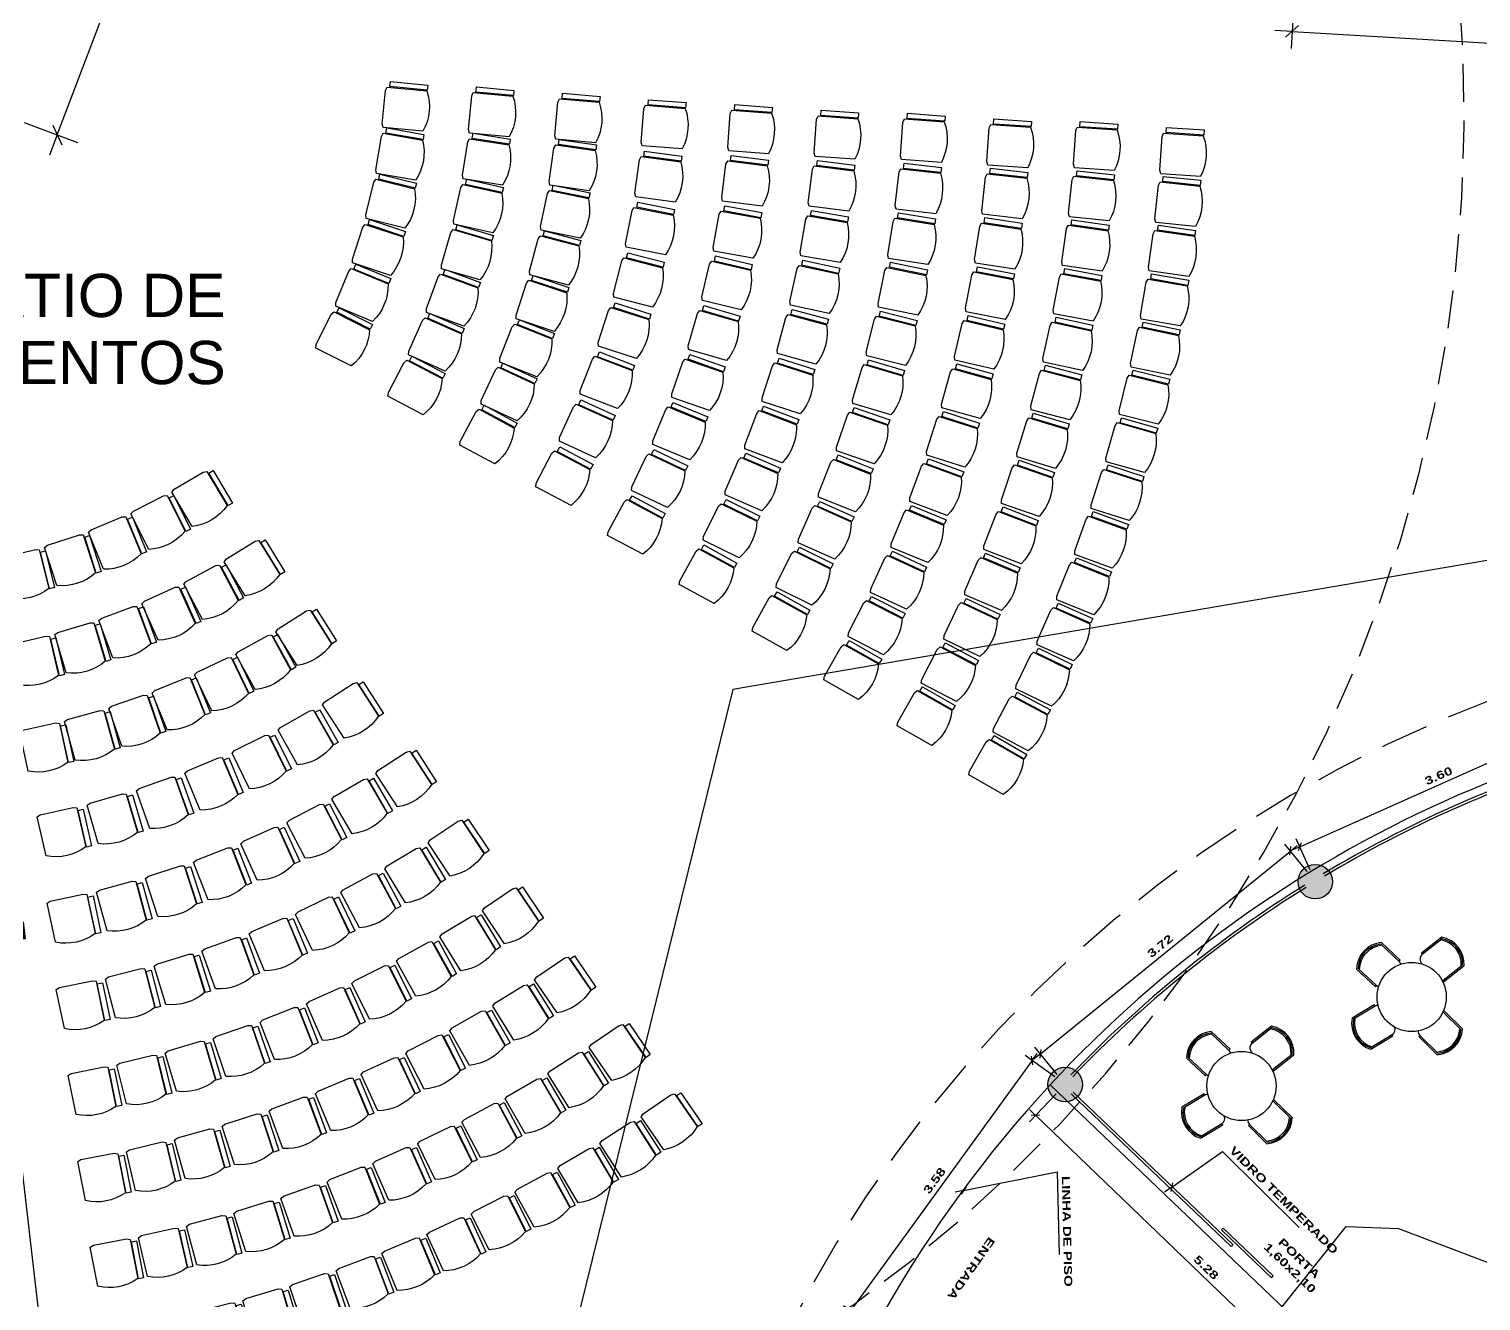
# Model space of a CAD drawing. Extents: x 346 to 515, y 162 to 297.
# Drawn here: x 457.56 to 474.35, y 228.92 to 243.62 of the extents above; entities that cross this region are included whole.
import ezdxf
from ezdxf.xclip import XClip

# ---------------------------------------------------------------- set-up
doc = ezdxf.new("R2010")
doc.units = 0
doc.header["$LTSCALE"] = 35
doc.header["$XCLIPFRAME"] = 2
doc.linetypes.add('HIDDEN', pattern=[0.375, 0.25, -0.125])
doc.linetypes.add('HIDDEN2', pattern=[4.7625, 3.175, -1.5875])
doc.layers.get('0').update_dxf_attribs({"linetype": 'CONTINUOUS'})
doc.layers.get('DEFPOINTS').update_dxf_attribs({"color": 2, "linetype": 'CONTINUOUS'})
for name, color, linetype in [('ACHURIAS', 1, 'CONTINUOUS'), ('COBERTURA', 13, 'HIDDEN2'), ('COTA', 13, 'CONTINUOUS'), ('COTAS_100', 13, 'CONTINUOUS'), ('COTAS_125', 13, 'CONTINUOUS'), ('COTAS_50', 13, 'CONTINUOUS'), ('HACHURA', 13, 'CONTINUOUS'), ('LINVISTA', 13, 'CONTINUOUS'), ('LPISO', 234, 'CONTINUOUS'), ('MOBIL', 7, 'CONTINUOUS'), ('MOBIL_I', 10, 'CONTINUOUS'), ('PAREDEVISTA', 1, 'CONTINUOUS'), ('TEXTO', 2, 'CONTINUOUS'), ('VIDRO', 5, 'CONTINUOUS')]:
    doc.layers.add(name, color=color, linetype=linetype)
doc.styles.add('ARIAL', font='arial.ttf')
doc.styles.add('REGUA60', font='cityb___.ttf', dxfattribs={"width": 1.4})
doc.dimstyles.get("Standard").update_dxf_attribs({"dimtxt": 0.18, "dimasz": 0.18, "dimexe": 0.18, "dimexo": 0.0625, "dimgap": 0.09, "dimtad": 0, "dimtih": 1, "dimtoh": 1, "dimdec": 4, "dimzin": 0, "dimdsep": 46, "dimtxsty": 'Standard', "dimcen": 0.09, "dimadec": 0, "dimazin": 0, "dimtfac": 1, "dimtdec": 4, "dimtofl": 0, "dimtmove": 0, "dimatfit": 3, "dimfxl": 1, "dimtolj": 1, "dimtzin": 0, "dimarcsym": 0})

# ---------------------------------------------------------------- blocks, each defined once
blk = doc.blocks.new('COTATR')
at = {"color": 6}
blk.add_line((-71, -71), (71, 71), dxfattribs=at)
at = {"color": 0, "linetype": 'ByBlock'}
blk.add_line((0, 0), (200, 0), dxfattribs=at)
blk = doc.blocks.new('*D62')
at = {"color": 0, "linetype": 'ByBlock'}
for p, q in [((460.718, 249.004), (460.452, 248.613)), ((456.4, 242.473), (456.4, 242.873)), ((456.2, 242.673), (456.6, 242.673))]:
    blk.add_line(p, q, dxfattribs=at)
at = {"layer": 'DEFPOINTS', "color": 0, "linetype": 'ByBlock'}
for p in [(460.452, 248.613), (456.4, 242.673)]:
    blk.add_point(p, dxfattribs=at)
at = {"color": 0, "linetype": 'ByBlock', "xscale": 0.0005, "yscale": 0.0005, "zscale": 0.0005, "rotation": 235.7008381619773}
blk.add_blockref('COTATR', (460.452, 248.613), dxfattribs=at)
at = {"color": 2, "linetype": 'ByBlock', "insert": (460.521, 248.884), "char_height": 0.0925, "attachment_point": 5, "rotation": 55.7008, "style": 'REGUA60'}
blk.add_mtext('\\A1;R7.19', dxfattribs=at)
blk = doc.blocks.new('*D74')
at = {"color": 0, "linetype": 'ByBlock'}
for p, q in [((460.851, 249.585), (460.564, 249.139)), ((456.4, 242.473), (456.4, 242.873)), ((456.2, 242.673), (456.6, 242.673))]:
    blk.add_line(p, q, dxfattribs=at)
at = {"layer": 'DEFPOINTS', "color": 0, "linetype": 'ByBlock'}
for p in [(460.564, 249.139), (456.4, 242.673)]:
    blk.add_point(p, dxfattribs=at)
at = {"color": 0, "linetype": 'ByBlock', "xscale": 0.0005, "yscale": 0.0005, "zscale": 0.0005, "rotation": 237.219408204225}
blk.add_blockref('COTATR', (460.564, 249.139), dxfattribs=at)
at = {"color": 2, "linetype": 'ByBlock', "insert": (460.641, 249.434), "char_height": 0.0925, "attachment_point": 5, "rotation": 57.2194, "style": 'REGUA60'}
blk.add_mtext('\\A1;R7.69', dxfattribs=at)
blk = doc.blocks.new('*D88')
at = {"color": 0, "linetype": 'ByBlock'}
for p, q in [((456.027, 242.63), (455.071, 242.519)), ((455.32, 242.546), (457.277, 225.662)), ((457.985, 225.743), (457.029, 225.632))]:
    blk.add_line(p, q, dxfattribs=at)
at = {"layer": 'DEFPOINTS', "color": 0, "linetype": 'ByBlock'}
for p in [(456.4, 242.673), (457.277, 225.661), (458.357, 225.786)]:
    blk.add_point(p, dxfattribs=at)
at = {"color": 0, "linetype": 'ByBlock', "xscale": 0.00125, "yscale": 0.00125, "zscale": 0.00125}
for p, rotation in [((455.319, 242.548), 96.61215025799608), ((457.277, 225.661), 276.6121502579961)]:
    blk.add_blockref('COTATR', p, dxfattribs=dict(at, rotation=rotation))
at = {"color": 2, "linetype": 'ByBlock', "insert": (456.631, 233.309), "char_height": 0.2313, "attachment_point": 5, "rotation": 276.6122, "style": 'REGUA60'}
blk.add_mtext('\\A1;17', dxfattribs=at)
blk = doc.blocks.new('*D90')
at = {"color": 0, "linetype": 'ByBlock'}
for p, q in [((459.478, 249.731), (460.094, 249.497)), ((457.133, 242.396), (459.86, 249.584)), ((456.75, 242.54), (457.367, 242.306))]:
    blk.add_line(p, q, dxfattribs=at)
at = {"layer": 'DEFPOINTS', "color": 0, "linetype": 'ByBlock'}
for p in [(459.127, 249.864), (459.86, 249.586), (456.4, 242.673)]:
    blk.add_point(p, dxfattribs=at)
at = {"color": 0, "linetype": 'ByBlock', "xscale": 0.00125, "yscale": 0.00125, "zscale": 0.00125}
for p, rotation in [((459.86, 249.586), 69.2274831757424), ((457.133, 242.395), 249.2274831757424)]:
    blk.add_blockref('COTATR', p, dxfattribs=dict(at, rotation=rotation))
at = {"color": 2, "linetype": 'ByBlock', "insert": (458.274, 246.075), "char_height": 0.23125, "attachment_point": 5, "rotation": 69.2275, "style": 'REGUA60'}
blk.add_mtext('\\A1;R   7.69', dxfattribs=at)
blk = doc.blocks.new('*D95')
at = {"color": 0, "linetype": 'ByBlock'}
for p, q in [((471.43, 243.915), (471.399, 243.392)), ((471.411, 243.592), (483.49, 242.877)), ((483.51, 243.2), (483.479, 242.677))]:
    blk.add_line(p, q, dxfattribs=at)
at = {"layer": 'DEFPOINTS', "color": 0, "linetype": 'ByBlock'}
for p in [(471.447, 244.215), (483.528, 243.5), (483.491, 242.877)]:
    blk.add_point(p, dxfattribs=at)
at = {"color": 0, "linetype": 'ByBlock', "xscale": 0.001, "yscale": 0.001, "zscale": 0.001}
for p, rotation in [((471.41, 243.592), 176.6132547087427), ((483.491, 242.877), 356.6132547087427)]:
    blk.add_blockref('COTATR', p, dxfattribs=dict(at, rotation=rotation))
at = {"color": 2, "linetype": 'ByBlock', "insert": (477.462, 243.425), "char_height": 0.185, "attachment_point": 5, "rotation": 356.6133, "style": 'REGUA60'}
blk.add_mtext('\\A1;12.1', dxfattribs=at)
blk = doc.blocks.new('MEAB___2')
at = {"color": 0}
blk.add_lwpolyline([(23.5, 45.9, 0.212503), (-23.5, 45.9), (-23.5, -0.2), (-19.5, -1.7), (19.5, -1.7), (23.5, -0.2)], format="xyb", close=True, dxfattribs=at)
blk = doc.blocks.new('MEBRACO2')
at = {"color": 0}
blk.add_lwpolyline([(3, 15.5), (-3, 15.5), (-3, -28), (3, -28)], close=True, dxfattribs=at)
blk = doc.blocks.new('A$C085752EA')
at = {"color": 0, "xscale": 0.01, "yscale": 0.01, "zscale": 0.01, "rotation": 157.2077951428656}
for name, p in [('MEBRACO2', (0.088, 0.335)), ('MEAB___2', (0.459, 0.514))]:
    blk.add_blockref(name, p, dxfattribs=at)
blk = doc.blocks.new('A$C20F6589B')
at = {"layer": 'MOBIL_I'}
for p, q in [((0.5, 1.049), (0.318, 1.277)), ((0.514, 1.06), (0.327, 1.294)), ((1.057, 1.282), (0.849, 1.067)), ((1.064, 1.263), (0.862, 1.054)), ((0, 1.034), (0.186, 0.8)), ((0.019, 1.039), (0.2, 0.811)), ((0.5, 1.049), (0.514, 1.06)), ((0.849, 1.067), (0.862, 1.054)), ((1.137, 0.788), (1.339, 0.997)), ((1.149, 0.776), (1.358, 0.991)), ((0.186, 0.8), (0.2, 0.811)), ((0.296, 0.8), (0.312, 0.813)), ((1.137, 0.788), (1.149, 0.776)), ((0.27, 0.557), (0.067, 0.337)), ((0.283, 0.544), (0.086, 0.331)), ((0.283, 0.544), (0.27, 0.557)), ((1.144, 0.479), (1.129, 0.469)), ((1.281, 0.221), (1.129, 0.469)), ((1.3, 0.223), (1.144, 0.479)), ((0.367, 0.071), (0.564, 0.285)), ((0.374, 0.053), (0.577, 0.273)), ((0.577, 0.273), (0.564, 0.285)), ((0.802, 0.269), (0.787, 0.26)), ((0.787, 0.26), (0.944, 0.005)), ((0.802, 0.269), (0.955, 0.021))]:
    blk.add_line(p, q, dxfattribs=at)
blk.add_circle((0.693, 0.692), 0.4, dxfattribs=at)
for centre, radius, start, end in [((0.309, 0.981), 0.314, 86.7011, 170.2761), ((0.302, 0.99), 0.287, 86.6895, 170.2877), ((0.313, 0.976), 0.287, 86.6895, 170.2877), ((1.041, 0.964), 0.287, 4.1207, 87.719), ((1.045, 0.968), 0.314, 4.1324, 87.7073), ((1.053, 0.977), 0.287, 4.1207, 87.719), ((0.446, 1.006), 0.068, 33.1213, 38.4886), ((0.911, 1.007), 0.068, 135.9199, 136.0844), ((0.253, 0.853), 0.068, 218.4886, 308.4886), ((1.088, 0.836), 0.068, 268.2889, 315.9199), ((0.333, 0.498), 0.068, 106.318, 137.2423), ((0.379, 0.367), 0.314, 185.4549, 269.0298), ((0.383, 0.371), 0.287, 185.4432, 269.0415), ((1.071, 0.434), 0.068, 31.5012, 115.2921), ((0.371, 0.358), 0.287, 185.4432, 269.0415), ((0.514, 0.331), 0.068, 317.2423, 340.6087), ((0.86, 0.305), 0.068, 180.6976, 211.5012), ((1, 0.314), 0.314, 259.7137, 343.2886), ((0.997, 0.319), 0.287, 259.702, 343.3003), ((1.006, 0.304), 0.287, 259.702, 343.3003)]:
    blk.add_arc(centre, radius, start, end, dxfattribs=at)
blk = doc.blocks.new('*D133')
at = {"color": 0, "linetype": 'ByBlock'}
for p, q in [((469.44, 231.312), (469.132, 230.991)), ((473.01, 227.409), (469.202, 231.063)), ((473.249, 227.658), (472.941, 227.337))]:
    blk.add_line(p, q, dxfattribs=at)
at = {"layer": 'DEFPOINTS', "color": 0, "linetype": 'ByBlock'}
for p in [(469.543, 231.42), (469.201, 231.064), (473.353, 227.766)]:
    blk.add_point(p, dxfattribs=at)
at = {"color": 0, "linetype": 'ByBlock', "xscale": 0.0005, "yscale": 0.0005, "zscale": 0.0005}
for p, rotation in [((469.201, 231.064), 136.1870887095033), ((473.01, 227.409), 316.1870887095034)]:
    blk.add_blockref('COTATR', p, dxfattribs=dict(at, rotation=rotation))
at = {"color": 2, "linetype": 'ByBlock', "insert": (471.173, 229.306), "char_height": 0.0925, "attachment_point": 5, "rotation": 316.1871, "style": 'REGUA60'}
blk.add_mtext('\\A1;5.28', dxfattribs=at)
blk = doc.blocks.new('*D134')
at = {"color": 0, "linetype": 'ByBlock'}
for p, q in [((469.16, 231.698), (467.06, 228.806)), ((469.422, 231.508), (469.08, 231.757)), ((467.321, 228.615), (466.979, 228.864))]:
    blk.add_line(p, q, dxfattribs=at)
at = {"layer": 'DEFPOINTS', "color": 0, "linetype": 'ByBlock'}
for p in [(469.543, 231.42), (467.06, 228.805), (467.443, 228.527)]:
    blk.add_point(p, dxfattribs=at)
at = {"color": 0, "linetype": 'ByBlock', "xscale": 0.0005, "yscale": 0.0005, "zscale": 0.0005}
for p, rotation in [((469.161, 231.698), 54.01371691786153), ((467.06, 228.805), 234.0137169178615)]:
    blk.add_blockref('COTATR', p, dxfattribs=dict(at, rotation=rotation))
at = {"color": 2, "linetype": 'ByBlock', "insert": (468.032, 230.309), "char_height": 0.0925, "attachment_point": 5, "rotation": 54.0137, "style": 'REGUA60'}
blk.add_mtext('\\A1;3.58', dxfattribs=at)
blk = doc.blocks.new('*D141')
at = {"color": 0, "linetype": 'ByBlock'}
for p, q in [((472.34, 233.881), (472.084, 234.197)), ((469.256, 231.776), (472.147, 234.119)), ((469.449, 231.537), (469.193, 231.853))]:
    blk.add_line(p, q, dxfattribs=at)
at = {"layer": 'DEFPOINTS', "color": 0, "linetype": 'ByBlock'}
for p in [(472.147, 234.12), (472.435, 233.765), (469.543, 231.42)]:
    blk.add_point(p, dxfattribs=at)
at = {"color": 0, "linetype": 'ByBlock', "xscale": 0.0005, "yscale": 0.0005, "zscale": 0.0005}
for p, rotation in [((472.147, 234.12), 39.03766433842343), ((469.256, 231.775), 219.0376643384234)]:
    blk.add_blockref('COTATR', p, dxfattribs=dict(at, rotation=rotation))
at = {"color": 2, "linetype": 'ByBlock', "insert": (470.641, 233.021), "char_height": 0.0925, "attachment_point": 5, "rotation": 39.0377, "style": 'REGUA60'}
blk.add_mtext('\\A1;3.72', dxfattribs=at)
blk = doc.blocks.new('*D142')
at = {"color": 0, "linetype": 'ByBlock'}
for p, q in [((475.661, 235.366), (475.502, 235.724)), ((472.256, 234.168), (475.542, 235.632)), ((472.374, 233.902), (472.215, 234.259))]:
    blk.add_line(p, q, dxfattribs=at)
at = {"layer": 'DEFPOINTS', "color": 0, "linetype": 'ByBlock'}
for p in [(475.542, 235.632), (475.722, 235.229), (472.435, 233.765)]:
    blk.add_point(p, dxfattribs=at)
at = {"color": 0, "linetype": 'ByBlock', "xscale": 0.0005, "yscale": 0.0005, "zscale": 0.0005}
for p, rotation in [((475.542, 235.632), 24.01371691786115), ((472.255, 234.168), 204.0137169178612)]:
    blk.add_blockref('COTATR', p, dxfattribs=dict(at, rotation=rotation))
at = {"color": 2, "linetype": 'ByBlock', "insert": (473.86, 234.988), "char_height": 0.0925, "attachment_point": 5, "rotation": 24.0137, "style": 'REGUA60'}
blk.add_mtext('\\A1;3.60', dxfattribs=at)
blk = doc.blocks.new('A$C40B7076D')
at = {"layer": 'HACHURA'}
h = blk.add_hatch(color=256, dxfattribs=at)
edge = h.paths.add_edge_path()
edge.add_arc((8.949, 1.853), 0.2, 0, 360)
edge = h.paths.add_edge_path()
edge.add_arc((1.719, 1.797), 0.2, 0, 360)
edge = h.paths.add_edge_path()
edge.add_arc((2.229, -7.222), 0.2, 0, 360)
edge = h.paths.add_edge_path()
edge.add_arc((1.734, -3.532), 0.2, 0, 360)
edge = h.paths.add_edge_path()
edge.add_arc((3.616, -10.542), 0.2, 0, 360)
edge = h.paths.add_edge_path()
edge.add_arc((5.892, -13.488), 0.2, 0, 360)
edge = h.paths.add_edge_path()
edge.add_arc((9.013, -10.367), 0.2, 0, 360)
edge = h.paths.add_edge_path()
edge.add_arc((15.734, -17.532), 0.2, 0, 360)
edge = h.paths.add_edge_path()
edge.add_arc((22.734, -15.657), 0.2, 0, 360)
edge = h.paths.add_edge_path()
edge.add_arc((19.358, -17.055), 0.2, 0, 360)
edge = h.paths.add_edge_path()
edge.add_arc((12.111, -17.055), 0.2, 0, 360)
edge = h.paths.add_edge_path()
edge.add_arc((8.734, -15.657), 0.2, 0, 360)
edge = h.paths.add_edge_path()
edge.add_arc((25.634, -13.432), 0.2, 0, 360)
edge = h.paths.add_edge_path()
edge.add_arc((27.859, -10.532), 0.2, 0, 360)
edge = h.paths.add_edge_path()
edge.add_arc((25.645, -20.998), 0.2, 0, 360)
edge = h.paths.add_edge_path()
edge.add_arc((30.085, -17.67), 0.2, 0, 360)

msp = doc.modelspace()

# ---------------------------------------------------------------- hatches: boundary and pattern name
at = {"layer": 'ACHURIAS'}
h = msp.add_hatch(dxfattribs=at)
h.set_pattern_fill('ANSI31', color=256, scale=0.02, style=0)
h.set_pattern_definition([(45, (0.756064, 0), (-0.0449012806, 0.0449012806), [])])
h.paths.add_polyline_path([(449.49911, 243.39337, 0.00325082), (449.49039, 243.29375), (450.18666, 243.22824), (450.19603, 243.3278)])
h.paths.add_polyline_path([(450.83359, 245.65741), (450.87756, 245.74723), (450.24889, 246.05506, 0.00325082), (450.20549, 245.96497)])
h.paths.add_polyline_path([(452.29791, 247.70074), (452.37081, 247.76919), (451.89166, 248.2795, 0.00325082), (451.8192, 248.21057)])
h.paths.add_polyline_path([(454.39031, 249.09403), (454.48271, 249.13227), (454.21503, 249.77907, 0.00325082), (454.12288, 249.74023)])
h.paths.add_polyline_path([(459.55811, 249.97877, 0.00325082), (459.46291, 250.00939), (459.24446, 249.34503), (459.33946, 249.3138)])
h.paths.add_polyline_path([(461.46941, 248.17498), (461.54722, 248.11216), (461.98694, 248.65681, 0.00325082), (461.90872, 248.71913)])
h.paths.add_polyline_path([(463.79118, 246.56121, 0.00325082), (463.74006, 246.64716), (463.13667, 246.29358), (463.18723, 246.20731)])

# ---------------------------------------------------------------- linework, layer by layer
at = {"layer": 'COBERTURA', "ltscale": 0.005}
msp.add_arc((479.72847, 221.81478), 15, 91.349903, 245.172457, dxfattribs=at)
at = {"layer": 'HACHURA'}
for centre in [(472.43479, 233.76477), (469.54342, 231.42023)]:
    msp.add_circle(centre, 0.2, dxfattribs=at)
at = {"layer": 'LINVISTA', "linetype": 'HIDDEN', "ltscale": 0.05}
for centre, radius, start, end in [((457.1559, 242.67297), 17, 278.523321, 91.474248), ((474.95115, 187.01506), 57.25592, 80.618996, 92.575995)]:
    msp.add_arc(centre, radius, start, end, dxfattribs=at)
at = {"layer": 'LINVISTA'}
msp.add_arc((440.65505, 311.78352), 70.11184, 277.8138407, 289.0452488, dxfattribs=at)
at = {"layer": 'LPISO'}
msp.add_line((469.3676, 231.4152), (473.15572, 227.8015), dxfattribs=at)
for start, end in [(91.349903, 137.181701), (137.181701, 241.349903)]:
    msp.add_arc((479.72847, 221.81478), 14.125, start, end, dxfattribs=at)
at = {"layer": 'VIDRO'}
for p, q in [((471.48199, 229.57092), (469.63386, 231.33395)), ((471.46128, 229.54921), (469.61316, 231.31224)), ((471.48199, 229.57092), (471.46128, 229.54921))]:
    msp.add_line(p, q, dxfattribs=at)
msp.add_lwpolyline([(471.92719, 229.18767), (471.9479, 229.20938), (471.36905, 229.76158), (471.34834, 229.73988)], close=True, dxfattribs=at)
for radius, start, end in [(14.03, 107.141207, 120.886227), (14, 107.141207, 120.886227), (14.03, 121.909369, 136.16596), (14, 121.909369, 136.16596)]:
    msp.add_arc((479.72847, 221.81478), radius, start, end, dxfattribs=at)

# ---------------------------------------------------------------- block references
at = {"layer": 'HACHURA'}
ref = msp.add_blockref('A$C40B7076D', (482.88898, 237.62812), dxfattribs=dict(at, rotation=271.349902997214))
XClip(ref).set_block_clipping_path([(13.0209199751, 3.5274677975), (-1.8258018467, 3.6342371682), (1.2361120972, -17.2213730109), (18.5038819152, -21.91922374), (32.4605125193, -23.0936864223), (33.10137808, -6.6867986165), (17.5069798674, -5.619105305), (9.140122227, -11.562598209), (7.6091652551, -10.2813662879), (7.6447688651, -9.6763399417)])
at = {"layer": 'MOBIL', "xscale": -1}
for p, rotation in [((462.35257, 242.87516), 61.72880217024816), ((463.34899, 242.81447), 62.03132248388832), ((464.34524, 242.7446), 62.21845612697341), ((465.34041, 242.67622), 62.82404026548623), ((466.33869, 242.6211), 62.92715581722163), ((467.33649, 242.55666), 62.97266488118219), ((468.33596, 242.52198), 63.13486140690975), ((462.30054, 242.29235), 57.46689740834331), ((469.33388, 242.45879), 63.16511826397068), ((470.33362, 242.42876), 63.3115142471264), ((471.33131, 242.36081), 63.3115142471264), ((463.29978, 242.2396), 58.30215581722164), ((464.29764, 242.17594), 58.90364131215863), ((465.28679, 242.04665), 59.49070693215288), ((466.28783, 242.00216), 59.92715581722166), ((467.28739, 241.94646), 60.24539215390948), ((462.20535, 241.71503), 53.20499264643862), ((468.2896, 241.91898), 60.63486140690976), ((469.28866, 241.86197), 60.85742595627838), ((470.29061, 241.83714), 61.16865710426926), ((463.21328, 241.66915), 54.57298915055497), ((464.21724, 241.61099), 55.58882649734377), ((471.28888, 241.7738), 61.31151424712647), ((465.19665, 241.42126), 56.15737359881953), ((466.20464, 241.38673), 56.92715581722166), ((467.20931, 241.33929), 57.51811942663674), ((468.21698, 241.31857), 58.13486140690977), ((469.21945, 241.26744), 58.54973364858609), ((462.06752, 241.14637), 48.94308788453384), ((463.08987, 241.10553), 50.84382248388828), ((464.1043, 241.05163), 52.27401168252897), ((470.22551, 241.24753), 59.02579996141213), ((471.22598, 241.18862), 59.3115142471264), ((465.0703, 240.80217), 52.82404026548619), ((466.08936, 240.7765), 53.9271558172216), ((467.10243, 240.73653), 54.79084669936402), ((468.11824, 240.7219), 55.63486140690978), ((461.8878, 240.58953), 44.68118312262906), ((462.93006, 240.55114), 47.11465581722161), ((463.95921, 240.49974), 48.95919686771411), ((469.12636, 240.67618), 56.24204134089379), ((470.1384, 240.66078), 56.88294281855499), ((471.1427, 240.606), 57.31151424712642), ((464.90817, 240.19147), 49.49070693215283), ((461.6672, 240.04758), 40.41927836072438), ((462.73452, 240.00831), 43.38548915055501), ((465.9423, 240.17314), 50.92715581722169), ((466.96699, 240.13953), 52.06357397209131), ((467.99357, 240.1301), 53.13486140690979), ((469.00953, 240.08916), 53.9343490332015), ((470.02942, 240.07769), 54.74008567569786), ((463.78245, 239.95716), 45.6443820528994), ((471.03914, 240.02663), 55.31151424712642), ((462.5041, 239.47935), 39.65632248388834), ((464.71081, 239.59123), 46.15737359881948), ((465.76386, 239.5783), 47.92715581722162), ((466.8033, 239.54965), 49.33630124481866), ((467.8432, 239.54431), 50.63486140690972), ((463.57461, 239.42571), 42.32956723808453), ((468.86916, 239.50731), 51.62665672550919), ((469.89871, 239.49908), 52.59722853284072), ((470.91542, 239.45124), 53.31151424712644), ((464.47888, 239.00349), 42.82404026548621), ((465.55453, 238.99361), 44.92715581722162), ((466.61173, 238.96823), 46.60902851754577), ((463.33639, 238.90717), 39.01475242326974), ((467.66742, 238.96563), 48.13486140690973), ((468.70548, 238.93159), 49.3189644178169), ((469.74646, 238.92577), 50.45437138998359), ((470.7717, 238.88051), 51.31151424712645), ((464.21316, 238.43022), 39.49070693215287), ((465.3149, 238.42068), 41.92715581722164), ((466.3927, 238.39659), 43.88175579027313), ((467.46657, 238.39517), 45.63486140690974), ((468.51875, 238.36292), 47.01127211012459), ((469.57288, 238.35855), 48.31151424712638), ((470.60814, 238.31515), 49.31151424712645), ((459.94338, 237.93942), 7.976190476190075), ((459.44261, 237.63678), 3.714285714285381), ((465.0456, 237.86108), 38.92715581722165), ((466.14673, 237.83601), 41.15448306300032), ((467.24103, 237.83401), 43.13486140690975), ((468.30927, 237.80224), 44.7035798024323), ((469.37821, 237.79822), 46.16865710426923), ((470.42495, 237.75584), 47.31151424712638), ((458.92072, 237.37219), 359.4523809523805), ((458.38062, 237.14712), 355.1904761904759), ((460.55235, 237.14543), 8.811448885068405), ((465.87436, 237.28777), 38.42721033572768), ((466.99122, 237.28323), 40.63486140690976), ((457.82528, 236.96281), 350.928571428571), ((468.07738, 237.25044), 42.39588749473999), ((469.16273, 237.24555), 44.02579996141209), ((470.22236, 237.20326), 45.31151424712646), ((460.06245, 236.84065), 5.082282218401728), ((466.71763, 236.74387), 38.13486140690969), ((459.55376, 236.56837), 1.353115551735051), ((467.82346, 236.70843), 40.0881951870477), ((468.92673, 236.70134), 41.88294281855504), ((470.00061, 236.65809), 43.31151424712639), ((459.02845, 236.32975), 357.6239488850683), ((461.15213, 236.34541), 9.412934380005398), ((458.48872, 236.12581), 353.8947822184016), ((457.93688, 235.9574), 350.1656155517351), ((460.67037, 236.03956), 6.09811956519053), ((467.54793, 236.17708), 37.7805028793554), ((468.67055, 236.16632), 39.74008567569791), ((469.75996, 236.12099), 41.3115142471264), ((460.17173, 235.76208), 2.783304750375741), ((459.65788, 235.5139), 359.4684899355609), ((461.69635, 235.50937), 9.999999999999645), ((468.39454, 235.64126), 37.59722853284077), ((469.50071, 235.59262), 39.3115142471264), ((459.13054, 235.29585), 356.1536751207461), ((458.59147, 235.10865), 352.8388603059313), ((461.16232, 235.17167), 6.666666666666296), ((458.04248, 234.95294), 349.5240454911165), ((469.22319, 235.07361), 37.31151424712633), ((460.60955, 234.86558), 3.333333333333029), ((460.03992, 234.59216), 359.9999999999996), ((462.31277, 234.71938), 10.43644888506842), ((459.45536, 234.35232), 356.6666666666663), ((461.79083, 234.38286), 7.43644888506843), ((458.24938, 233.97652), 349.9999999999996), ((458.85784, 234.14688), 353.333333333333), ((461.25198, 234.07412), 4.43644888506844), ((462.91971, 233.92324), 10.75468522175616), ((460.69772, 233.79401), 1.436448885068371), ((462.40736, 233.5882), 8.027412494483519), ((460.12955, 233.54328), 358.4364488850684), ((459.54905, 233.32264), 355.4364488850684), ((461.87965, 233.27792), 5.300139767210795), ((458.3574, 232.97392), 349.4364488850684), ((458.95779, 233.13268), 352.4364488850683), ((463.54983, 233.1434), 11.14415447475645), ((461.33778, 232.9931), 2.57286703993807), ((460.78297, 232.73439), 359.8455943126653), ((463.04616, 232.8086), 8.64415447475646), ((460.21647, 232.50237), 357.1183215853926), ((462.52837, 232.4961), 6.14415447475647), ((459.63958, 232.29757), 354.3910488581199), ((464.15544, 232.34678), 11.36671902412516), ((458.45985, 231.97141), 348.9365034035743), ((459.0536, 232.12045), 351.6637761308471), ((461.99745, 232.20647), 3.644154474756558), ((461.45439, 231.94028), 1.144154474756487), ((463.65846, 232.01322), 9.05902671643286), ((460.90024, 231.69803), 358.6441544747565), ((463.14846, 231.69993), 6.751334408740561), ((464.7874, 231.56887), 11.67795017211603), ((460.33605, 231.48019), 356.1441544747565), ((462.62626, 231.40744), 4.443642101048262), ((459.18187, 231.11931), 351.1441544747564), ((459.7629, 231.28716), 353.6441544747565), ((464.29684, 231.23538), 9.535093029258892), ((458.59407, 230.97697), 348.6441544747565), ((462.0927, 231.13621), 2.135949793355962), ((461.54865, 230.88668), 359.8282574856636), ((463.79415, 230.92046), 7.392235886401677), ((465.38769, 230.76874), 11.82080731497317), ((460.995, 230.65927), 357.5205651779713), ((463.28003, 230.62456), 5.249378743544621), ((460.43264, 230.45433), 355.212872870279), ((464.90192, 230.43645), 9.820807314973178), ((459.28545, 230.11318), 350.5974882548944), ((459.86248, 230.2722), 352.9051805625867), ((462.75521, 230.3481), 3.106521600687406), ((458.70249, 229.97752), 348.289795947202), ((462.22042, 230.09144), 0.963664457830271), ((464.40486, 230.12131), 7.820807314973185), ((461.67641, 229.85497), 358.8208073149731), ((463.8971, 229.82371), 5.820807314973111), ((461.12394, 229.639), 356.677950172116), ((463.37926, 229.54402), 3.820807314973118), ((460.56378, 229.44384), 354.5350930292588), ((459.42353, 229.11701), 350.2493787435446), ((459.99671, 229.26976), 352.3922358864017), ((462.85198, 229.28256), 1.820807314973205), ((458.84504, 228.98579), 348.1065216006874), ((462.31589, 229.03967), 359.8208073149731), ((461.77165, 228.81563), 357.8208073149731), ((461.21993, 228.61073), 355.8208073149731), ((460.66139, 228.4252), 353.8208073149731), ((460.09672, 228.25928), 351.8208073149732)]:
    msp.add_blockref('A$C085752EA', p, dxfattribs=dict(at, rotation=rotation))
at = {"layer": 'PAREDEVISTA', "rotation": 269.600000000008}
for p in [(472.86202, 233.12975), (470.89461, 232.10138)]:
    msp.add_blockref('A$C20F6589B', p, dxfattribs=at)

# ---------------------------------------------------------------- texts
at = {"layer": 'COTA', "color": 2, "char_height": 0.0925, "style": 'REGUA60'}
for s, insert, attachment_point, rotation in [('\\A1;VIDRO TEMPERADO', (471.46527, 230.68236), 4, 315.25752), ('LINHA DE PISO', (469.54893, 230.36293), 4, 271.349903), ('ENTRADA', (468.69917, 229.63965), 4, 234.95855), ('PORTA\\P1,60x2,10', (472.1878, 229.34864), 5, 316.349903)]:
    msp.add_mtext(s, dxfattribs=dict(at, insert=insert, attachment_point=attachment_point, rotation=rotation))
at = {"layer": 'TEXTO', "style": 'ARIAL'}
for s, p in [('PATIO DE', (456.57412, 240.29009)), ('EVENTOS', (456.49986, 239.51478))]:
    msp.add_text(s, height=0.5, dxfattribs=at).set_placement(p)

# ---------------------------------------------------------------- dimensions: what is measured, and where the dimension line sits
at = {"layer": 'COTA'}
for p1, p2, distance, picture, middle in [((472.43479, 233.76477), (475.72189, 235.22922), 0.44127, '*D142', (473.85961, 234.98798)), ((469.54342, 231.42023), (472.43479, 233.76477), 0.45702, '*D141', (470.64127, 233.02147)), ((469.54342, 231.42023), (467.44257, 228.52721), -0.47323, '*D134', (468.03194, 230.30853)), ((473.35251, 227.7658), (469.54342, 231.42023), 0.49434, '*D133', (471.17259, 229.30599))]:
    dim = msp.add_aligned_dim(p1=p1, p2=p2, distance=distance, dimstyle='Standard', override={"dimscale": 0.05, "dimtxt": 1.85, "dimasz": 0.01, "dimexe": 2, "dimexo": 3, "dimgap": 0.98, "dimtad": 1, "dimtih": 0, "dimtoh": 0, "dimdec": 2, "dimrnd": 0.005, "dimlunit": 6, "dimtxsty": 'REGUA60', "dimblk": 'COTATR', "dimcen": 4, "dimdle": 4, "dimclrt": 2, "dimaunit": 1}, dxfattribs=at)
    dim.commit()
    dim.dimension.update_dxf_attribs({"geometry": picture, "text_midpoint": middle})
at = {"layer": 'COTAS_100'}
dim = msp.add_aligned_dim(p1=(472.20337, 244.21462), p2=(484.28397, 243.4997), distance=-0.62397, dimstyle='Standard', override={"dimscale": 0.1, "dimtxt": 1.85, "dimasz": 0.01, "dimexe": 2, "dimexo": 3, "dimgap": 0.98, "dimtad": 1, "dimtih": 0, "dimtoh": 0, "dimdec": 2, "dimrnd": 0.01, "dimzin": 8, "dimlunit": 6, "dimtxsty": 'REGUA60', "dimblk": 'COTATR', "dimcen": 4, "dimdle": 4, "dimclrt": 2, "dimaunit": 1}, dxfattribs=at)
dim.commit()
dim.dimension.update_dxf_attribs({"geometry": '*D95', "text_midpoint": (478.21809, 243.42491), "insert": (0.75606, 0)})
at = {"layer": 'COTAS_125'}
dim = msp.add_aligned_dim(p1=(457.1559, 242.67297), p2=(459.88343, 249.86365), distance=-0.78396, text='R   <>', dimstyle='Standard', override={"dimscale": 0.125, "dimtxt": 1.85, "dimasz": 0.01, "dimexe": 2, "dimexo": 3, "dimgap": 0.98, "dimtad": 1, "dimtih": 0, "dimtoh": 0, "dimdec": 2, "dimrnd": 0.01, "dimzin": 8, "dimlunit": 6, "dimtxsty": 'REGUA60', "dimblk": 'COTATR', "dimcen": 4, "dimdle": 4, "dimclrt": 2, "dimaunit": 1}, dxfattribs=at)
dim.commit()
dim.dimension.update_dxf_attribs({"geometry": '*D90', "text_midpoint": (459.03002, 246.07473), "insert": (0.75606, 0)})
dim = msp.add_linear_dim(base=(458.03303, 225.66081), p1=(457.1559, 242.67297), p2=(459.11341, 225.78605), angle=276.61215, dimstyle='Standard', override={"dimscale": 0.125, "dimtxt": 1.85, "dimasz": 0.01, "dimexe": 2, "dimexo": 3, "dimgap": 0.98, "dimtad": 1, "dimtih": 0, "dimtoh": 0, "dimdec": 2, "dimrnd": 0.01, "dimzin": 8, "dimlunit": 6, "dimtxsty": 'REGUA60', "dimblk": 'COTATR', "dimcen": 4, "dimdle": 4, "dimclrt": 2, "dimaunit": 1}, dxfattribs=at)
dim.commit()
dim.dimension.update_dxf_attribs({"geometry": '*D88', "text_midpoint": (457.14965, 233.2815), "dimtype": 161, "insert": (0.75606, 0)})
at = {"layer": 'COTAS_50'}
for mpoint, picture, middle in [((461.31977, 249.13884), '*D74', (461.47684, 249.38276)), ((461.2079, 248.61317), '*D62', (461.35618, 248.83054))]:
    dim = msp.add_radius_dim(center=(457.1559, 242.67297), mpoint=mpoint, dimstyle='Standard', override={"dimscale": 0.05, "dimtxt": 1.85, "dimasz": 0.01, "dimexe": 2, "dimexo": 3, "dimgap": 0.98, "dimtad": 1, "dimtih": 0, "dimtoh": 0, "dimdec": 2, "dimrnd": 0.01, "dimzin": 8, "dimlunit": 6, "dimtxsty": 'REGUA60', "dimblk": 'COTATR', "dimcen": 4, "dimdle": 4, "dimclrt": 2, "dimaunit": 1}, dxfattribs=at)
    dim.commit()
    dim.dimension.update_dxf_attribs({"geometry": picture, "text_midpoint": middle, "dimtype": 164, "insert": (0.75606, 0)})

# ---------------------------------------------------------------- leaders
at = {"layer": 'COTA', "annotation_type": 0, "has_hookline": 1, "hookline_direction": 0}
for points, text_width, horizontal_direction in [([(470.77458, 230.23531), (471.36165, 230.64812), (471.362, 230.64776)], 1.19985, (0.710278, -0.703922, 0)), ([(468.36845, 230.1945), (469.45013, 230.41011), (469.45014, 230.40961)], 0.90618, (0.023558, -0.999722, 0))]:
    msp.add_leader(points, dimstyle='Standard', override={"dimscale": 0.05, "dimtxt": 1.85, "dimasz": 0.01, "dimexe": 2, "dimexo": 3, "dimgap": 0.98, "dimtad": 1, "dimtih": 0, "dimtoh": 0, "dimdec": 2, "dimtxsty": 'REGUA60', "dimcen": 4, "dimdle": 4, "dimclrt": 2, "dimaunit": 1, "dimldrblk": 'COTATR'}, dxfattribs=dict(at, text_width=text_width, horizontal_direction=horizontal_direction))

doc.saveas('drawing.dxf')
